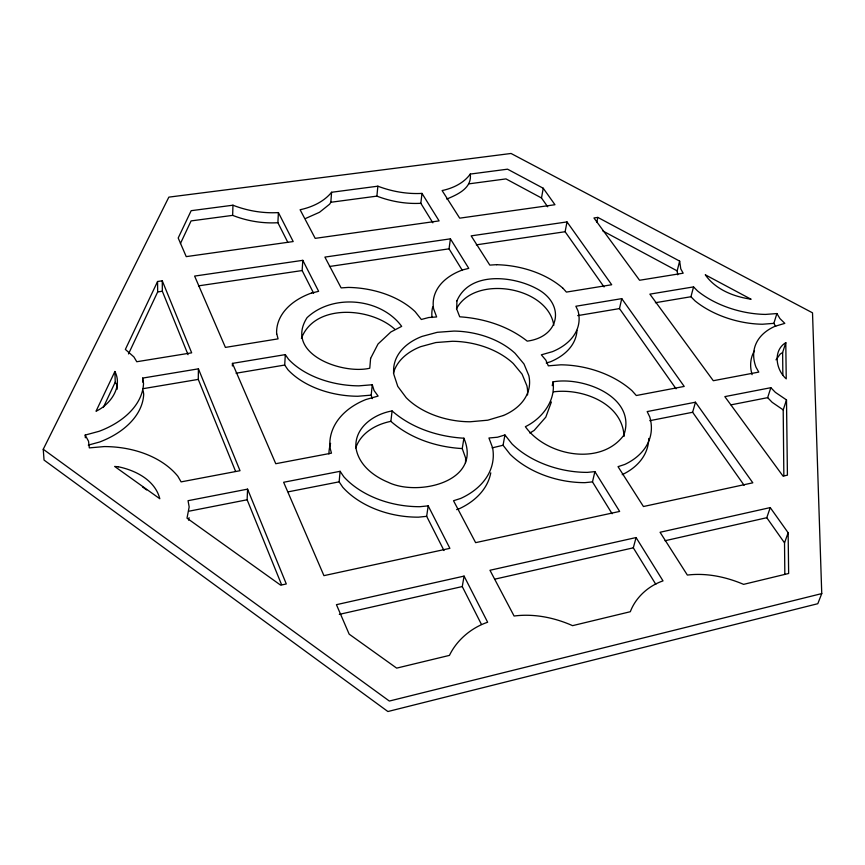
<?xml version="1.0" encoding="UTF-8"?>
<svg xmlns="http://www.w3.org/2000/svg" width="865" height="865" viewBox="0 0 865 865"><rect width="100%" height="100%" fill="white"/><g stroke="black" fill="none" stroke-linecap="round" stroke-linejoin="round"><path stroke-width="1.3" d="M235.594 471.393L198.28 379.4L198.409 368.836L142.649 378.091L142.725 382.071M465.543 462.678L465.619 458.028L462.245 448.578L463.9 438.209C438.068 436.717 411.751 428.153 392.094 410.94C374.167 414.011 354.542 427.353 355.915 447.562C358.467 464.527 373.129 476.053 388.115 482.259C417.698 496.737 482.529 481.913 463.9 438.209M287.883 242.449L277.892 222.716C262.571 223.635 246.903 220.975 232.663 215.363L232.945 205.21L191.165 210.692L178.201 238.005L186.235 256.624L293.192 241.551L278.4 212.585C263.014 213.493 247.271 210.822 232.945 205.21M232.371 366.014L232.447 363.387L285.309 354.618L288.532 359.267A76.617 48.959 5.5 0 0 358.867 385.855L372.285 384.752L374.102 390.58L378.113 396.073L365.798 399.565A82.099 56.571 7.4 0 0 329.933 447.54L331.479 453.141L275.762 463.716L232.447 363.387M281.536 584.61L247.131 499.775L247.574 489.136L188.051 500.694L189.165 506.944L187.002 518.189L280.682 585.183L286.293 583.962L247.574 489.136M277.892 222.716L278.4 212.585M372.274 398.646L371.193 395.143L357.84 396.257A76.207 49.056 5.4 0 1 287.904 369.712L284.704 365.052L285.309 354.618M313.638 293.235L302.144 270.55L302.804 260.333L194.614 276.076L225.408 347.406L278.065 338.864L276.8 333.955M305.669 218.434L319.499 212.282L329.641 204.183L330.83 202.269L331.587 192.268L377.864 186.191C391.823 191.511 407.058 194.214 422.012 193.403L439.096 220.899L315.195 238.362L300.101 209.741C311.887 207.243 323.932 201.74 331.587 192.268M444.005 550.551L426.661 516.318L418.541 517.162A81.483 56.539 7.4 0 1 342.778 487.276L339.134 481.837L340.107 471.306L283.634 482.27L323.932 575.647L449.887 548.345L428.186 505.863L420.012 506.695A81.959 56.474 7.4 0 1 343.783 476.745L340.107 471.306M432.846 222.813L420.822 203.297C405.945 204.129 390.775 201.437 376.891 196.128L377.864 186.191M371.193 395.143L372.285 384.752M462.245 448.578C436.555 447.108 410.367 438.533 390.872 421.341L392.094 410.94M420.822 203.297L422.012 193.403M301.398 338.42C314.665 303.118 370.89 307.335 394.721 329.176M462.375 270.453L449.043 248.828L450.416 238.837L324.894 257.1L341.124 287.894L348.357 287.418A76.444 48.851 5.5 0 1 415.157 311.692L421.331 319.477L428.748 317.52L436.641 316.958L433.581 308.719A73.644 45.629 9.6 0 1 462.57 269.934L468.776 268.366L450.416 238.837M446.751 199.069C457.401 194.582 472.193 188.256 470.268 174.07L507.55 169.183L543.242 188.246L554.962 204.724L459.693 218.164L442.112 190.56C452.817 188.321 463.856 183.121 470.268 174.07M426.661 516.318L428.186 505.863M481.437 624.389L462.267 586.557L464.083 576.101L336.442 604.678L349.168 634.153L396.667 668.126L449.443 655.389C456.861 639.959 471.414 627.72 487.644 622.238L464.083 576.101M547.707 206.789L541.501 197.988L543.242 188.246M612.106 513.734L592.482 481.892L584.967 482.648A78.823 52.441 12.4 0 1 510.058 454.212L503.062 445.27L504.933 434.954L497.548 437.214L488.941 438.004L492.574 447.681A82.099 56.571 7.4 0 1 460.699 498.435L453.519 500.738L475.62 542.647L619.643 511.431L594.904 471.63L587.357 472.377A79.266 52.354 12.3 0 1 511.983 443.896L504.933 434.954M188.602 520.157L189.078 517.648M604.051 286.942L565.115 231.723L567.018 221.916L471.166 235.864L489.806 265.101L496.564 264.679M552.248 385.682L553.016 381.865C583.042 376.297 637.137 396.862 623.838 435.192C600.645 466.592 546.01 455.823 525.369 426.683C541.879 418.682 555.86 400.971 553.016 381.865M596.818 222.283L597.823 217.407L679.641 261.1L680.787 268.918L683.166 273.199L639.581 280.26L593.952 217.969L597.823 217.407M676.052 388.785L619.481 308.589L621.762 298.641L575.863 306.253L578.036 310.87A73.557 45.575 9.6 0 1 552.389 351.677L541.339 354.823L545.847 360.121L548.313 365.83L560.823 364.814A78.953 52.149 12.3 0 1 632.012 390.699L636.316 395.521L684.215 386.428L621.762 298.641M592.482 481.892L594.904 471.63M677.717 274.81L677.165 270.886L679.641 261.1M775.667 326.397L773.851 323.359L762.508 324.234A70.076 40.395 14.8 0 1 694.919 300.793L690.951 296.738L693.546 286.899L649.875 294.143L713.301 380.719L758.789 372.091L756.042 367.279A75.893 45.358 17.7 0 1 775.008 326.289L784.825 323.369L779.96 318.601L776.9 313.562L765.503 314.417A70.422 40.266 14.7 0 1 697.547 290.954L693.546 286.899M655.8 584.318L633.31 547.826L636.078 537.554L489.968 570.273L514.091 616.021C533.867 613.426 554.487 617.599 572.576 625.654L630.315 611.717C635.678 597.38 648.534 585.778 663.012 580.891L636.078 537.554M744.127 485.287L692.627 412.27L695.471 402.203L647.171 411.578L649.745 416.898A78.953 52.149 12.3 0 1 624.79 464.44L618.032 466.657L643.441 506.522L752.82 482.811L695.471 402.203M773.851 323.359L776.9 313.562M731.012 404.852L767.655 397.651L770.845 387.693L775.386 392.364L786.501 399.922L787.42 475.166L783.052 476.118L724.827 396.624L770.845 387.693M782.857 375.345L782.63 352.509L785.788 342.648C772.661 350.649 775.905 369.852 786.231 378.859L785.788 342.648M783.852 475.815L783.203 409.891L786.501 399.922M784.836 574.425L784.523 542.874L766.779 517.713L770.239 507.593L660.071 532.267L687.361 575.074C706.391 572.706 726.103 576.912 743.608 584.362L788.642 573.484L788.134 532.754L770.239 507.593M784.523 542.874L788.134 532.754M551.394 401.944L545.804 417.135L534.138 430.446L529.834 433.051M821.75 593.595L817.803 603.705L387.898 711.527L44.039 460.072L43.25 449.259L168.848 197.133L511.042 153.473L812.516 312.827L821.75 593.595L389.347 701.05L43.25 449.259M103.313 407.48L115.24 382.135L114.894 371.485C122.971 387.033 110.233 404.647 96.037 411.232L114.894 371.485M128.496 353.936L157.668 291.938L157.571 281.503L162.274 280.811L191.673 352.834L136.767 361.732L133.913 356.942L125.36 349.417L157.571 281.503M180.428 243.552L191.079 220.91L232.663 215.363M456.45 308.848C474.604 274.14 548.183 286.585 553.795 325.316M355.753 447.951C360.813 432.814 376.005 424.347 390.872 421.341M775.991 359.84L780.187 354.088L782.63 352.509M456.623 509.626L458.991 508.858A81.624 56.636 7.4 0 0 490.779 472.82M503.062 445.27L492.044 447.886M546.237 362.997L550.367 361.808A73.179 45.683 9.6 0 0 576.977 330.311M88.295 445.118L99.616 442.015A83.105 54.052 -3.4 0 0 143.698 394.083L143.179 390.861M85.332 437.755L85.192 435.063L99.172 431.278A83.591 53.987 -3.2 0 0 143.525 383.444L142.649 378.091M311.941 292.976L318.623 291.321L302.804 260.333M339.329 614.366L462.267 586.557M494.564 579.215L633.31 547.826M665.012 540.744L766.779 517.713M189.284 511.139L247.131 499.775M649.766 420.693L692.627 412.27M288.207 491.839L339.134 481.837M142.833 388.72L198.28 379.4M577.712 315.606L619.481 308.589M236.069 373.226L284.704 365.052M655.378 302.718L690.951 296.738M198.496 285.861L302.144 270.55M329.435 266.496L449.043 248.828M157.668 291.938L162.339 291.246L188.051 354.661M476.334 244.849L565.115 231.723M330.83 202.269L376.891 196.128M468.884 183.856L505.993 178.904L541.501 197.988M553.557 391.834C582.307 388.071 622.692 403.241 624.054 436.447M602.873 230.966L677.165 270.886M142.52 486.93L146.628 489.936M783.203 409.891L772.164 402.322L767.655 397.651M562.672 287.926L566.413 292.089L611.706 284.747L567.018 221.916M115.24 382.135L116.559 384.428L117.24 389.174M85.192 435.063L88.522 441.226L89.333 447.886L104.243 446.578A89.819 63.145 -4.1 0 1 177.844 476.247L181.109 481.881L240.016 470.711L198.409 368.836M162.274 280.811L162.339 291.246M328.905 453.984A81.624 56.636 7.4 0 1 330.592 443.312M648.728 438.447A78.51 52.235 12.4 0 1 622.205 474.669M393.424 373.107A68.065 44.753 8.7 0 1 420.693 346.66L435.852 342.54L452.514 341.275A68.065 44.753 8.7 0 1 513.259 363.495L522.103 374.188L526.893 385.779A68.065 44.753 8.7 0 1 527.542 394.959M432.035 317.552A73.266 45.737 9.6 0 1 432.716 306.891M752.118 374.653A75.493 45.467 17.8 0 1 754.485 350.736M276.649 333.955A76.617 48.959 5.5 0 1 311.854 292.9M496.575 264.722A73.644 45.629 9.6 0 1 562.607 287.948M456.915 300.858L456.72 309.065L459.715 316.806C483.805 318.385 508.155 326.062 527.239 341.134C560.574 336.723 565.624 303.128 535.846 288.229C512.253 275.827 469.587 271.34 456.915 300.858M370.598 358.402L369.777 368.22C342.313 374.707 284.034 353.839 307.021 317.704C332.614 293.462 380.914 297.917 401.674 326.375L390.883 331.965L378.027 344L370.598 358.402M503.484 415.481L487.763 420.195L470.106 421.774A68.443 44.666 8.7 0 1 406.193 397.684L397.77 386.385L393.856 374.469A68.443 44.666 8.7 0 1 422.023 336.409L437.247 332.311L453.995 331.079A68.443 44.666 8.7 0 1 515.086 353.32L523.995 363.992L528.829 375.572A68.443 44.666 8.7 0 1 503.484 415.481M118.354 466.776L114.645 466.44L159.809 498.737C155.127 480.27 135.751 470.387 118.354 466.776M750.885 299.149C733.704 296.738 715.463 289.44 705.267 274.789L750.885 299.149"/></g></svg>
